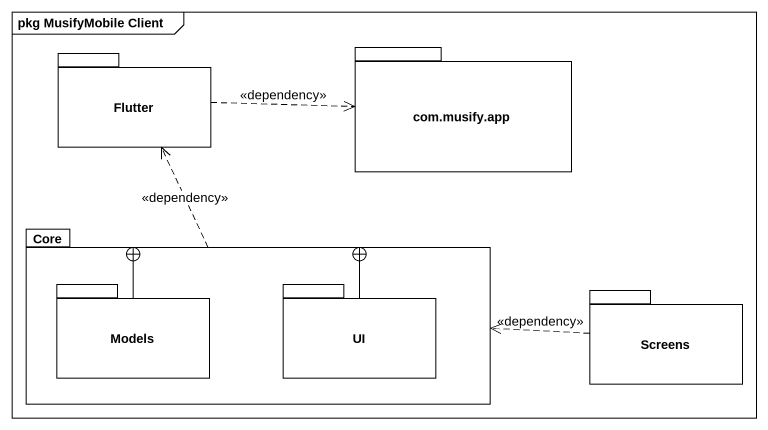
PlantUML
@startuml
mainframe pkg MusifyMobile Client
package Flutter {
}
package "com.musify.app" as com_musify_app {
}
package Core {
  package Models {
  }
  package UI {
  }
}
package Screens {
}
Flutter .right.> com_musify_app : <<dependency>>
Core .up.> Flutter : <<dependency>>
Models -right-+ Core
UI -left-+ Core
Screens .left.> Core : <<dependency>>
@enduml
